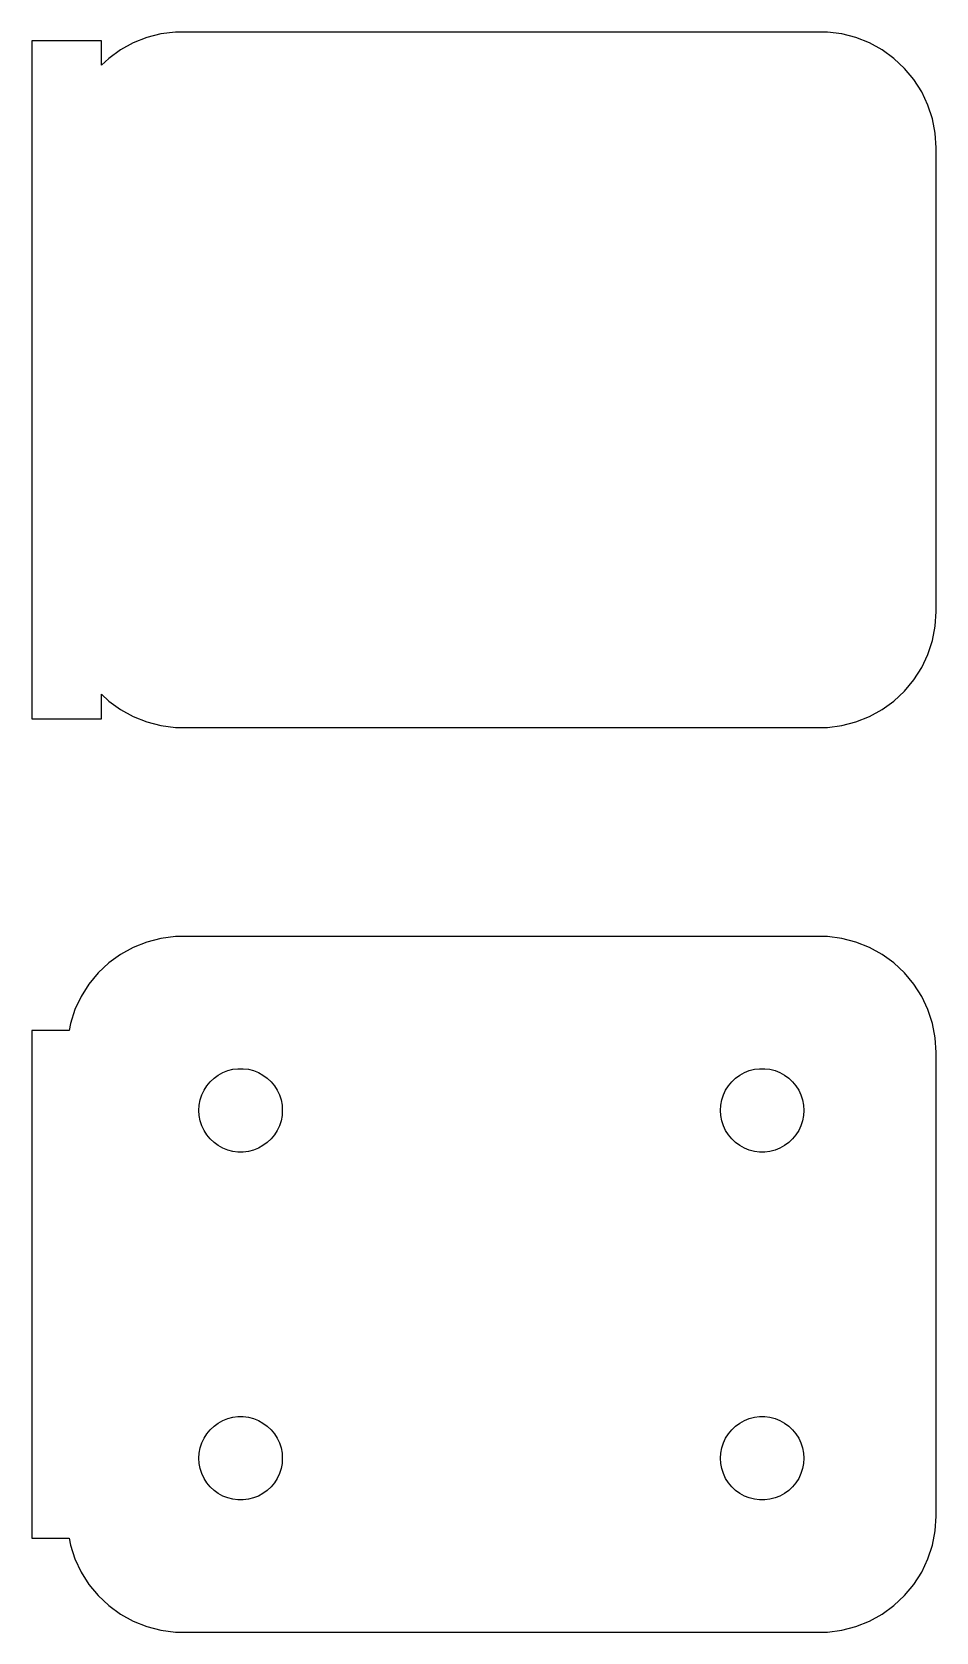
# Model space of a CAD drawing. Header units: metres. Extents: x -20.2 to 18.8, y 24 to 93.
import ezdxf

# ---------------------------------------------------------------- set-up
doc = ezdxf.new("R2010")
doc.units = ezdxf.units.M

msp = doc.modelspace()

# ---------------------------------------------------------------- linework, layer by layer
for p, q in [((-17.25, 92.6148), (-20.25, 92.6148)), ((-20.25, 92.6148), (-20.25, 63.3852)), ((-17.25, 91.5587), (-17.25, 92.6148)), ((-15.8789, 92.5241), (-16.4291, 92.2216)), ((-15.2951, 92.7553), (-15.8789, 92.5241)), ((-14.6869, 92.9114), (-15.2951, 92.7553)), ((-14.0639, 92.9901), (-14.6869, 92.9114)), ((14.0639, 92.9901), (-14.0639, 92.9901)), ((14.6869, 92.9114), (14.0639, 92.9901)), ((15.2951, 92.7553), (14.6869, 92.9114)), ((15.8789, 92.5241), (15.2951, 92.7553)), ((16.4291, 92.2216), (15.8789, 92.5241)), ((-16.9371, 91.8526), (-17.25, 91.5587)), ((-16.4291, 92.2216), (-16.9371, 91.8526)), ((16.9371, 91.8526), (16.4291, 92.2216)), ((17.3948, 91.4227), (16.9371, 91.8526)), ((17.7951, 90.9389), (17.3948, 91.4227)), ((18.1315, 90.4088), (17.7951, 90.9389)), ((18.3989, 89.8406), (18.1315, 90.4088)), ((18.5929, 89.2434), (18.3989, 89.8406)), ((18.7106, 88.6267), (18.5929, 89.2434)), ((18.75, 88), (18.7106, 88.6267)), ((18.75, 68), (18.75, 88)), ((18.7106, 67.3733), (18.75, 68)), ((18.5929, 66.7566), (18.7106, 67.3733)), ((18.3989, 66.1594), (18.5929, 66.7566)), ((17.7951, 65.0611), (18.1315, 65.5912)), ((18.1315, 65.5912), (18.3989, 66.1594)), ((17.3948, 64.5773), (17.7951, 65.0611)), ((-17.25, 63.3852), (-17.25, 64.4413)), ((-17.25, 64.4413), (-16.9371, 64.1474)), ((16.9371, 64.1474), (17.3948, 64.5773)), ((-16.9371, 64.1474), (-16.4291, 63.7784)), ((-16.4291, 63.7784), (-15.8789, 63.4759)), ((-15.8789, 63.4759), (-15.2951, 63.2447)), ((15.2951, 63.2447), (15.8789, 63.4759)), ((15.8789, 63.4759), (16.4291, 63.7784)), ((16.4291, 63.7784), (16.9371, 64.1474)), ((-20.25, 63.3852), (-17.25, 63.3852)), ((-15.2951, 63.2447), (-14.6869, 63.0886)), ((-14.6869, 63.0886), (-14.0639, 63.0099)), ((-14.0639, 63.0099), (14.0639, 63.0099)), ((14.0639, 63.0099), (14.6869, 63.0886)), ((14.6869, 63.0886), (15.2951, 63.2447)), ((-14.6869, 53.9114), (-15.2951, 53.7553)), ((-14.0639, 53.9901), (-14.6869, 53.9114)), ((14.0639, 53.9901), (-14.0639, 53.9901)), ((14.6869, 53.9114), (14.0639, 53.9901)), ((15.2951, 53.7553), (14.6869, 53.9114)), ((-16.4291, 53.2216), (-16.9371, 52.8526)), ((-15.8789, 53.5241), (-16.4291, 53.2216)), ((-15.2951, 53.7553), (-15.8789, 53.5241)), ((15.8789, 53.5241), (15.2951, 53.7553)), ((16.4291, 53.2216), (15.8789, 53.5241)), ((16.9371, 52.8526), (16.4291, 53.2216)), ((-16.9371, 52.8526), (-17.3948, 52.4227)), ((17.3948, 52.4227), (16.9371, 52.8526)), ((-17.7951, 51.9389), (-18.1315, 51.4088)), ((-17.3948, 52.4227), (-17.7951, 51.9389)), ((17.7951, 51.9389), (17.3948, 52.4227)), ((18.1315, 51.4088), (17.7951, 51.9389)), ((-18.1315, 51.4088), (-18.3989, 50.8406)), ((18.3989, 50.8406), (18.1315, 51.4088)), ((-18.3989, 50.8406), (-18.5929, 50.2434)), ((18.5929, 50.2434), (18.3989, 50.8406)), ((-18.65, 49.9442), (-20.25, 49.9442)), ((-20.25, 49.9442), (-20.25, 28.0558)), ((-18.5929, 50.2434), (-18.65, 49.9442)), ((18.7106, 49.6267), (18.5929, 50.2434)), ((18.75, 49), (18.7106, 49.6267)), ((18.75, 29), (18.75, 49)), ((-11.5873, 48.2681), (-11.363, 48.2964)), ((-11.363, 48.2964), (-11.137, 48.2964)), ((-11.137, 48.2964), (-10.9127, 48.2681)), ((10.9127, 48.2681), (11.137, 48.2964)), ((11.137, 48.2964), (11.363, 48.2964)), ((11.363, 48.2964), (11.5873, 48.2681)), ((-12.7062, 47.558), (-12.5621, 47.7322)), ((-12.5621, 47.7322), (-12.3974, 47.8869)), ((-12.3974, 47.8869), (-12.2145, 48.0198)), ((-12.2145, 48.0198), (-12.0164, 48.1287)), ((-12.0164, 48.1287), (-11.8062, 48.2119)), ((-11.8062, 48.2119), (-11.5873, 48.2681)), ((-10.9127, 48.2681), (-10.6938, 48.2119)), ((-10.6938, 48.2119), (-10.4836, 48.1287)), ((-10.4836, 48.1287), (-10.2855, 48.0198)), ((-10.2855, 48.0198), (-10.1026, 47.8869)), ((-10.1026, 47.8869), (-9.93785, 47.7322)), ((-9.93785, 47.7322), (-9.79376, 47.558)), ((9.79376, 47.558), (9.93785, 47.7322)), ((9.93785, 47.7322), (10.1026, 47.8869)), ((10.1026, 47.8869), (10.2855, 48.0198)), ((10.2855, 48.0198), (10.4836, 48.1287)), ((10.4836, 48.1287), (10.6938, 48.2119)), ((10.6938, 48.2119), (10.9127, 48.2681)), ((11.5873, 48.2681), (11.8062, 48.2119)), ((11.8062, 48.2119), (12.0164, 48.1287)), ((12.0164, 48.1287), (12.2145, 48.0198)), ((12.2145, 48.0198), (12.3974, 47.8869)), ((12.3974, 47.8869), (12.5621, 47.7322)), ((12.5621, 47.7322), (12.7062, 47.558)), ((-13.0358, 46.7256), (-12.9934, 46.9476)), ((-12.9934, 46.9476), (-12.9236, 47.1626)), ((-12.9236, 47.1626), (-12.8273, 47.3671)), ((-12.8273, 47.3671), (-12.7062, 47.558)), ((-9.79376, 47.558), (-9.67264, 47.3671)), ((-9.67264, 47.3671), (-9.5764, 47.1626)), ((-9.5764, 47.1626), (-9.50655, 46.9476)), ((-9.50655, 46.9476), (-9.46419, 46.7256)), ((9.46419, 46.7256), (9.50655, 46.9476)), ((9.50655, 46.9476), (9.5764, 47.1626)), ((9.5764, 47.1626), (9.67264, 47.3671)), ((9.67264, 47.3671), (9.79376, 47.558)), ((12.7062, 47.558), (12.8273, 47.3671)), ((12.8273, 47.3671), (12.9236, 47.1626)), ((12.9236, 47.1626), (12.9934, 46.9476)), ((12.9934, 46.9476), (13.0358, 46.7256)), ((-13.05, 46.5), (-13.0358, 46.7256)), ((-13.0358, 46.2744), (-13.05, 46.5)), ((-12.9934, 46.0524), (-13.0358, 46.2744)), ((-9.46419, 46.2744), (-9.50655, 46.0524)), ((-9.46419, 46.7256), (-9.45, 46.5)), ((-9.45, 46.5), (-9.46419, 46.2744)), ((9.45, 46.5), (9.46419, 46.7256)), ((9.46419, 46.2744), (9.45, 46.5)), ((9.50655, 46.0524), (9.46419, 46.2744)), ((13.0358, 46.2744), (12.9934, 46.0524)), ((13.0358, 46.7256), (13.05, 46.5)), ((13.05, 46.5), (13.0358, 46.2744)), ((-12.9236, 45.8374), (-12.9934, 46.0524)), ((-12.8273, 45.6328), (-12.9236, 45.8374)), ((-12.7062, 45.442), (-12.8273, 45.6328)), ((-9.67264, 45.6328), (-9.79376, 45.442)), ((-9.5764, 45.8374), (-9.67264, 45.6328)), ((-9.50655, 46.0524), (-9.5764, 45.8374)), ((9.5764, 45.8374), (9.50655, 46.0524)), ((9.67264, 45.6328), (9.5764, 45.8374)), ((9.79376, 45.442), (9.67264, 45.6328)), ((12.8273, 45.6328), (12.7062, 45.442)), ((12.9236, 45.8374), (12.8273, 45.6328)), ((12.9934, 46.0524), (12.9236, 45.8374)), ((-12.5621, 45.2678), (-12.7062, 45.442)), ((-12.3974, 45.1131), (-12.5621, 45.2678)), ((-12.2145, 44.9802), (-12.3974, 45.1131)), ((-12.0164, 44.8713), (-12.2145, 44.9802)), ((-11.8062, 44.7881), (-12.0164, 44.8713)), ((-10.4836, 44.8713), (-10.6938, 44.7881)), ((-10.2855, 44.9802), (-10.4836, 44.8713)), ((-10.1026, 45.1131), (-10.2855, 44.9802)), ((-9.93785, 45.2678), (-10.1026, 45.1131)), ((-9.79376, 45.442), (-9.93785, 45.2678)), ((9.93785, 45.2678), (9.79376, 45.442)), ((10.1026, 45.1131), (9.93785, 45.2678)), ((10.2855, 44.9802), (10.1026, 45.1131)), ((10.4836, 44.8713), (10.2855, 44.9802)), ((10.6938, 44.7881), (10.4836, 44.8713)), ((12.0164, 44.8713), (11.8062, 44.7881)), ((12.2145, 44.9802), (12.0164, 44.8713)), ((12.3974, 45.1131), (12.2145, 44.9802)), ((12.5621, 45.2678), (12.3974, 45.1131)), ((12.7062, 45.442), (12.5621, 45.2678)), ((-11.5873, 44.7319), (-11.8062, 44.7881)), ((-11.363, 44.7036), (-11.5873, 44.7319)), ((-11.137, 44.7036), (-11.363, 44.7036)), ((-10.9127, 44.7319), (-11.137, 44.7036)), ((-10.6938, 44.7881), (-10.9127, 44.7319)), ((10.9127, 44.7319), (10.6938, 44.7881)), ((11.137, 44.7036), (10.9127, 44.7319)), ((11.363, 44.7036), (11.137, 44.7036)), ((11.5873, 44.7319), (11.363, 44.7036)), ((11.8062, 44.7881), (11.5873, 44.7319)), ((-12.2145, 33.0198), (-12.0164, 33.1287)), ((-12.0164, 33.1287), (-11.8062, 33.2119)), ((-11.8062, 33.2119), (-11.5873, 33.2681)), ((-11.5873, 33.2681), (-11.363, 33.2964)), ((-11.363, 33.2964), (-11.137, 33.2964)), ((-11.137, 33.2964), (-10.9127, 33.2681)), ((-10.9127, 33.2681), (-10.6938, 33.2119)), ((-10.6938, 33.2119), (-10.4836, 33.1287)), ((-10.4836, 33.1287), (-10.2855, 33.0198)), ((10.2855, 33.0198), (10.4836, 33.1287)), ((10.4836, 33.1287), (10.6938, 33.2119)), ((10.6938, 33.2119), (10.9127, 33.2681)), ((10.9127, 33.2681), (11.137, 33.2964)), ((11.137, 33.2964), (11.363, 33.2964)), ((11.363, 33.2964), (11.5873, 33.2681)), ((11.5873, 33.2681), (11.8062, 33.2119)), ((11.8062, 33.2119), (12.0164, 33.1287)), ((12.0164, 33.1287), (12.2145, 33.0198)), ((-12.8273, 32.3672), (-12.7062, 32.558)), ((-12.7062, 32.558), (-12.5621, 32.7322)), ((-12.5621, 32.7322), (-12.3974, 32.8869)), ((-12.3974, 32.8869), (-12.2145, 33.0198)), ((-10.2855, 33.0198), (-10.1026, 32.8869)), ((-10.1026, 32.8869), (-9.93785, 32.7322)), ((-9.93785, 32.7322), (-9.79376, 32.558)), ((-9.79376, 32.558), (-9.67264, 32.3672)), ((9.67264, 32.3672), (9.79376, 32.558)), ((9.79376, 32.558), (9.93785, 32.7322)), ((9.93785, 32.7322), (10.1026, 32.8869)), ((10.1026, 32.8869), (10.2855, 33.0198)), ((12.2145, 33.0198), (12.3974, 32.8869)), ((12.3974, 32.8869), (12.5621, 32.7322)), ((12.5621, 32.7322), (12.7062, 32.558)), ((12.7062, 32.558), (12.8273, 32.3672)), ((-13.0358, 31.7256), (-12.9934, 31.9476)), ((-12.9934, 31.9476), (-12.9236, 32.1626)), ((-12.9236, 32.1626), (-12.8273, 32.3672)), ((-9.67264, 32.3672), (-9.5764, 32.1626)), ((-9.5764, 32.1626), (-9.50655, 31.9476)), ((-9.50655, 31.9476), (-9.46419, 31.7256)), ((9.46419, 31.7256), (9.50655, 31.9476)), ((9.50655, 31.9476), (9.5764, 32.1626)), ((9.5764, 32.1626), (9.67264, 32.3672)), ((12.8273, 32.3672), (12.9236, 32.1626)), ((12.9236, 32.1626), (12.9934, 31.9476)), ((12.9934, 31.9476), (13.0358, 31.7256)), ((-13.05, 31.5), (-13.0358, 31.7256)), ((-13.0358, 31.2744), (-13.05, 31.5)), ((-12.9934, 31.0524), (-13.0358, 31.2744)), ((-12.9236, 30.8374), (-12.9934, 31.0524)), ((-9.50655, 31.0524), (-9.5764, 30.8374)), ((-9.46419, 31.2744), (-9.50655, 31.0524)), ((-9.46419, 31.7256), (-9.45, 31.5)), ((-9.45, 31.5), (-9.46419, 31.2744)), ((9.45, 31.5), (9.46419, 31.7256)), ((9.46419, 31.2744), (9.45, 31.5)), ((9.50655, 31.0524), (9.46419, 31.2744)), ((9.5764, 30.8374), (9.50655, 31.0524)), ((12.9934, 31.0524), (12.9236, 30.8374)), ((13.0358, 31.2744), (12.9934, 31.0524)), ((13.0358, 31.7256), (13.05, 31.5)), ((13.05, 31.5), (13.0358, 31.2744)), ((-12.8273, 30.6329), (-12.9236, 30.8374)), ((-12.7062, 30.442), (-12.8273, 30.6329)), ((-12.5621, 30.2678), (-12.7062, 30.442)), ((-9.79376, 30.442), (-9.93785, 30.2678)), ((-9.67264, 30.6329), (-9.79376, 30.442)), ((-9.5764, 30.8374), (-9.67264, 30.6329)), ((9.67264, 30.6329), (9.5764, 30.8374)), ((9.79376, 30.442), (9.67264, 30.6329)), ((9.93785, 30.2678), (9.79376, 30.442)), ((12.7062, 30.442), (12.5621, 30.2678)), ((12.8273, 30.6329), (12.7062, 30.442)), ((12.9236, 30.8374), (12.8273, 30.6329)), ((-12.3974, 30.1131), (-12.5621, 30.2678)), ((-12.2145, 29.9802), (-12.3974, 30.1131)), ((-12.0164, 29.8713), (-12.2145, 29.9802)), ((-11.8062, 29.7881), (-12.0164, 29.8713)), ((-11.5873, 29.7319), (-11.8062, 29.7881)), ((-11.363, 29.7036), (-11.5873, 29.7319)), ((-11.137, 29.7036), (-11.363, 29.7036)), ((-10.9127, 29.7319), (-11.137, 29.7036)), ((-10.6938, 29.7881), (-10.9127, 29.7319)), ((-10.4836, 29.8713), (-10.6938, 29.7881)), ((-10.2855, 29.9802), (-10.4836, 29.8713)), ((-10.1026, 30.1131), (-10.2855, 29.9802)), ((-9.93785, 30.2678), (-10.1026, 30.1131)), ((10.1026, 30.1131), (9.93785, 30.2678)), ((10.2855, 29.9802), (10.1026, 30.1131)), ((10.4836, 29.8713), (10.2855, 29.9802)), ((10.6938, 29.7881), (10.4836, 29.8713)), ((10.9127, 29.7319), (10.6938, 29.7881)), ((11.137, 29.7036), (10.9127, 29.7319)), ((11.363, 29.7036), (11.137, 29.7036)), ((11.5873, 29.7319), (11.363, 29.7036)), ((11.8062, 29.7881), (11.5873, 29.7319)), ((12.0164, 29.8713), (11.8062, 29.7881)), ((12.2145, 29.9802), (12.0164, 29.8713)), ((12.3974, 30.1131), (12.2145, 29.9802)), ((12.5621, 30.2678), (12.3974, 30.1131)), ((18.7106, 28.3733), (18.75, 29)), ((18.5929, 27.7566), (18.7106, 28.3733)), ((-20.25, 28.0558), (-18.65, 28.0558)), ((-18.65, 28.0558), (-18.5929, 27.7566)), ((-18.5929, 27.7566), (-18.3989, 27.1594)), ((18.3989, 27.1594), (18.5929, 27.7566)), ((-18.3989, 27.1594), (-18.1315, 26.5912)), ((18.1315, 26.5912), (18.3989, 27.1594)), ((-18.1315, 26.5912), (-17.7951, 26.0611)), ((17.7951, 26.0611), (18.1315, 26.5912)), ((-17.7951, 26.0611), (-17.3948, 25.5773)), ((-17.3948, 25.5773), (-16.9371, 25.1474)), ((16.9371, 25.1474), (17.3948, 25.5773)), ((17.3948, 25.5773), (17.7951, 26.0611)), ((-16.9371, 25.1474), (-16.4291, 24.7784)), ((16.4291, 24.7784), (16.9371, 25.1474)), ((-16.4291, 24.7784), (-15.8789, 24.4759)), ((-15.8789, 24.4759), (-15.2951, 24.2447)), ((-15.2951, 24.2447), (-14.6869, 24.0886)), ((14.6869, 24.0886), (15.2951, 24.2447)), ((15.2951, 24.2447), (15.8789, 24.4759)), ((15.8789, 24.4759), (16.4291, 24.7784)), ((-14.6869, 24.0886), (-14.0639, 24.0099)), ((-14.0639, 24.0099), (14.0639, 24.0099)), ((14.0639, 24.0099), (14.6869, 24.0886))]:
    msp.add_line(p, q)

doc.saveas('drawing.dxf')
